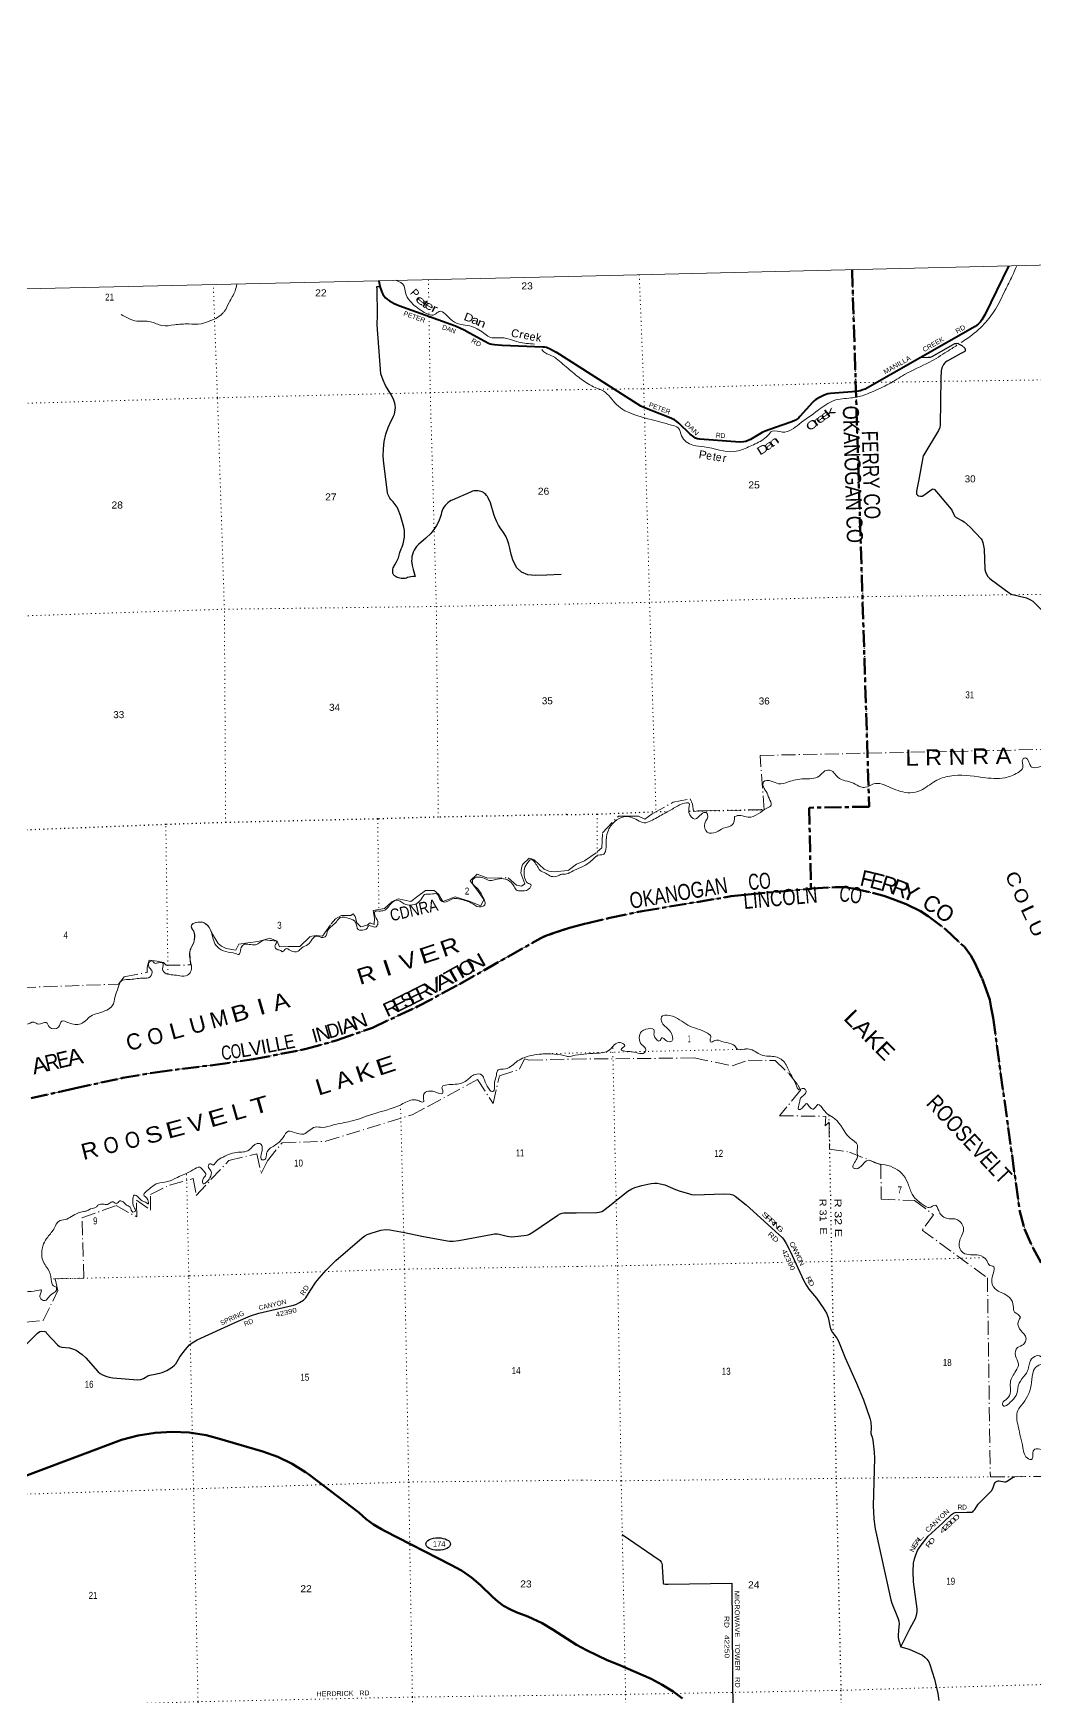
# Model space of a CAD drawing. Header units: feet. Extents: x 493183 to 745759, y 5472 to 195788.
# Drawn here: x 510980 to 536010, y 154224 to 195788 of the extents above; entities that cross this region are included whole.
import ezdxf
from ezdxf.enums import TextEntityAlignment as Align

# ---------------------------------------------------------------- set-up
doc = ezdxf.new("R2010")
doc.units = ezdxf.units.FT
doc.header["$LTSCALE"] = 70
for name, pattern in [('DOT_DASHED', [7.7, 5, -1.2, 0.3, -1.2]), ('DOTTED', [1.5, 0.3, -1.2]), ('LONG_DASH_SHORT_DASH', [9.9, 6, -1.2, 1.5, -1.2])]:
    doc.linetypes.add(name, pattern=pattern)
for name, color, linetype, lineweight in [('11', 7, 'LONG_DASH_SHORT_DASH', 60), ('17', 7, 'Continuous', 25), ('23', 7, 'Continuous', 70), ('26', 7, 'Continuous', 40), ('27', 7, 'Continuous', 13), ('29', 7, 'Continuous', 25), ('39', 7, 'Continuous', 13), ('4', 7, 'Continuous', 13), ('44', 7, 'DOT_DASHED', 13), ('6', 7, 'DOTTED', 25), ('7', 7, 'DOTTED', 13)]:
    doc.layers.add(name, color=color, linetype=linetype, lineweight=lineweight)
for name, color, linetype in [('12', 7, 'Continuous'), ('30', 7, 'Continuous'), ('41', 7, 'Continuous')]:
    doc.layers.add(name, color=color, linetype=linetype)

msp = doc.modelspace()

# ---------------------------------------------------------------- linework, layer by layer
at = {"layer": '11'}
for points in [[(531444.35, 189879.3), (531871.07, 176463.19), (530372.19, 176438.31), (530416.85, 174413.4)], [(524382.1, 173432.38), (524804.53, 173545.87), (525389.62, 173682.1), (526200.8, 173853.76), (528425.04, 174223.22), (528845.29, 174272.94), (530416.85, 174413.4)], [(530416.85, 174413.4), (530439.98, 174415.13), (531018.32, 174452.47), (531142.49, 174455.56), (531258.42, 174448.28), (531474.12, 174416.81), (531957.93, 174307.23), (532238.07, 174232.45), (532448.04, 174162.59), (532799.8, 174025.61), (533152.72, 173852.92), (533345.8, 173731.08), (533797.62, 173386.13), (533797.68, 173384.11), (534251.82, 172960), (534410.84, 172746.33), (534515.77, 172560.42), (534696.9, 172166.43), (534795.06, 171898.73), (534884.94, 171637.93), (534925.38, 171435.58), (534968.13, 171188.1), (535632.41, 166380.53), (535757.14, 165918.27), (535967.29, 165430.33), (536250.43, 164928.45)], [(510927.75, 169176.69), (511999.91, 169422.12), (513215.46, 169684.05), (514023.37, 169824.94), (515466.49, 170007.77), (516484.15, 170151.33), (517768.86, 170404), (518577.56, 170626.9), (519457.18, 170940.76), (520584.07, 171467.32), (521634.32, 172030.39), (523667.63, 173180.95), (523810.08, 173243.9), (524023.99, 173317.56), (524382.1, 173432.38)], [(523725.99, 173208.64), (523810.08, 173243.9), (523913.53, 173281.61), (524023.99, 173317.56), (524130.37, 173351.67), (524224.65, 173381.9), (524382.1, 173432.38)]]:
    msp.add_lwpolyline(points, dxfattribs=at)
at = {"layer": '17'}
msp.add_ellipse((521099.83, 158039.23), major_axis=(309.24, -1), ratio=0.500121, dxfattribs=at)
at = {"layer": '23'}
for points in [[(524804.11, 155388.73), (524559.62, 155521.76), (523976.36, 155897.09), (523696.09, 156064.2), (523344.34, 156230.39), (523046.32, 156340.75), (522890.37, 156410), (522735.61, 156498.68), (522590.98, 156603.05), (522458.04, 156721.96), (522158.11, 157010.14), (521933.28, 157202.69), (521685.16, 157374.06), (521420.5, 157518.56), (519756.34, 158371.53), (519685.37, 158407.17), (519486.32, 158525.33), (519300.72, 158663.64), (519119.97, 158830.3), (517859.31, 159780.9), (517787.09, 159832.64), (517449.44, 160043.22), (517091.63, 160217.36), (516717.58, 160353.14), (515579.29, 160688.11), (515299.85, 160756.96), (514877.27, 160822.55), (514450.16, 160843.6), (514023.18, 160819.9), (513601.03, 160751.69), (513188.31, 160639.73), (508741.52, 158977.45)], [(524804.11, 155388.73), (525079.84, 155254.32), (525327.14, 155140.71), (525600.5, 155031.92), (526421.6, 154671.29), (526696.29, 154518.16), (526975.43, 154351.04), (527206.42, 154176.42)]]:
    msp.add_lwpolyline(points, dxfattribs=at)
at = {"layer": '26'}
msp.add_line((519614.39, 189601.83), (519645.01, 189464.83), dxfattribs=at)
for points in [[(535354.35, 189972.4), (534761.47, 188752.34), (534689.98, 188625.81), (534656.79, 188579.82), (534592.96, 188515.95), (534518.53, 188462.64), (531768.04, 186896.48), (531716.77, 186875.72), (531645.28, 186852.72), (531558.75, 186833.97), (530904.85, 186788.85), (530843.18, 186778.16), (530749.1, 186747.97), (530646.73, 186695.97), (530542.29, 186635.56), (530501.44, 186607.45), (530452.29, 186561.42), (530142.71, 186208.89), (530106.26, 186172.96), (530081.43, 186150.13), (530032.92, 186119.47), (529936.45, 186079.69), (529671.79, 185988.82), (529272.06, 185843.54), (529200.78, 185811.35), (528908.92, 185640.77), (528788.23, 185588.05), (528732.06, 185577.83), (528641.41, 185571.98), (527641.84, 185649.37), (527579.7, 185658.14), (527532.1, 185672.37), (527488.64, 185700.47), (527400.1, 185768.19), (527117.25, 186047.72), (527062.3, 186088.82), (527003.53, 186129.69), (526871.85, 186191.55), (526252.89, 186426.06), (526163.63, 186470.82), (525886.88, 186643.69), (524045.57, 187820.65)], [(519645.01, 189464.83), (519645.83, 189461.07), (519671.41, 189368.55), (519693.05, 189315.39), (519718.62, 189268.15), (519754.04, 189216.96), (519785.52, 189179.56), (519832.74, 189136.25), (519885.86, 189098.56), (520001.93, 189031.91), (520114.11, 188982.78), (521531.61, 188474.78), (521661.19, 188420.59), (521748.03, 188378.31), (521885.47, 188302.62), (522262.36, 188094.03), (522354, 188045.61), (522401.22, 188029.86), (522442.7, 188020.69), (522509.43, 188008.21), (522700.39, 187992.94), (523720.77, 187952.19), (523757.76, 187949.15), (523804.98, 187941.28), (523844.33, 187927.49), (523879.79, 187912.3), (524045.57, 187820.65)]]:
    msp.add_lwpolyline(points, dxfattribs=at)
at = {"layer": '29'}
for points in [[(519971.01, 182288.16), (519966.45, 182316.19), (519964.84, 182344.55), (519966.21, 182372.91), (519970.53, 182400.98), (519977.77, 182428.45), (519987.84, 182455.01), (520000.62, 182480.37), (520015.99, 182504.25), (520017.16, 182505.86), (520061.7, 182581.76), (520098.07, 182661.9), (520104.95, 182680.06), (520138.73, 182816.16), (520174.45, 182907.97), (520196.35, 182953.29), (520225.03, 183031.57), (520245.37, 183112.43), (520257.15, 183194.96), (520260.23, 183278.28), (520254.59, 183361.46), (520240.29, 183443.59), (520239.93, 183445.15), (520161.7, 183740.67), (520103.23, 183886.56), (520071.72, 183946.82), (520026.52, 184016.23), (519974.31, 184080.53), (519915.67, 184139.03), (519892.58, 184168.92), (519872.74, 184201.06), (519856.36, 184235.1), (519843.64, 184270.67), (519834.7, 184307.37), (519833.26, 184315.48), (519744.57, 185041.37), (519727.76, 185223.8), (519730.11, 185406.99), (519751.59, 185588.93), (519791.98, 185767.62), (519850.82, 185941.12), (519927.48, 186107.51), (519969.52, 186182.9), (519986.15, 186217.61), (520005.63, 186269.6), (520019.56, 186323.36), (520027.79, 186378.27), (520030.24, 186433.74), (520026.88, 186489.16), (520017.75, 186543.93), (520002.93, 186597.45), (519982.61, 186649.12), (519913.25, 186773.75), (519782.16, 186987.18), (519721.58, 187119.35), (519667.51, 187276.4), (519573.82, 188501.44), (519582.2, 188753.75), (519576.94, 189384.72), (519571.07, 189459.1), (519645.83, 189461.07)], [(533156.14, 187686.88), (533350.68, 187693.87), (533400.92, 187694.94), (533443.69, 187707.78), (533956.27, 188004.8), (534014.65, 188033.04), (534064.91, 188040.53), (534085.22, 188041.6), (534107.68, 188031.97), (534190.32, 187982.78), (534261.65, 187920.69), (534273.41, 187893.95), (534273.25, 187868.57), (534273.41, 187853.29), (534261.65, 187839.38), (534164.48, 187782.83), (533817.85, 187594.01), (533782.64, 187569.76), (533766.6, 187555.85), (533728.1, 187508.78), (533711, 187474.54), (533691.08, 187425.4), (533675.72, 187351.5), (533663.35, 187158.86), (533647.39, 186004.86), (533638.29, 185940.27), (533601.27, 185859.18), (533238.41, 185255.53), (533223.44, 185225.57), (533211.19, 185183.8), (533117.42, 184636.26), (533057.44, 184349.25), (533055.57, 184285.12), (533064.13, 184265.86), (533081.84, 184248.62), (533109.03, 184231.62), (533153.94, 184223.06), (533194.57, 184225.2), (533241.22, 184244.05), (533384.24, 184358.35), (533442.63, 184396.39), (533474.71, 184402.81), (533489.68, 184398.53), (533506.78, 184389.97), (533606.31, 184273.69), (533782.04, 184059.56)], [(524175.49, 182266.33), (523816.05, 182246.03), (523527.09, 182240.91), (523337.86, 182256.26), (523185.71, 182318.94), (523066.8, 182432.76), (522977.29, 182606.71), (522926.15, 182767.86), (522888.75, 182923.09), (522866.11, 183025.43), (522832.91, 183124.83), (522789.49, 183220.23), (522736.34, 183310.56), (522674.03, 183394.84), (522663.45, 183407.48), (522604.06, 183497.75), (522554.42, 183593.74), (522515.09, 183694.38), (522501.89, 183737.31), (522406.74, 184051.72), (522352.2, 184182.62), (522333.59, 184212.77), (522311.94, 184240.81), (522287.47, 184266.43), (522260.46, 184289.35), (522231.2, 184309.32), (522200.01, 184326.13), (522167.23, 184339.58), (522133.23, 184349.54), (522098.38, 184355.88), (522063.05, 184358.55), (522027.64, 184357.51), (521992.53, 184352.77), (521958.11, 184344.4), (521924.75, 184332.46), (521907.19, 184324.53), (521447.08, 184120.09), (521425.87, 184110.07), (521383.1, 184085.67), (521343.12, 184056.93), (521306.36, 184024.17), (521273.22, 183987.74), (521244.07, 183948.05), (521219.24, 183905.53), (521198.98, 183860.65), (521183.52, 183813.89), (521173.04, 183765.78), (521158.19, 183715.13), (521114.96, 183600.28), (521059.95, 183490.58), (520993.79, 183387.23), (520917.18, 183291.37), (520792.12, 183175.31), (520611.62, 183018.26), (520596.11, 183003.67), (520558.55, 182962.83), (520525.46, 182918.29), (520497.22, 182870.53), (520474.12, 182820.08), (520456.42, 182767.5), (520444.31, 182713.35), (520437.93, 182658.23), (520437.35, 182602.75), (520442.57, 182547.51), (520453.53, 182493.12), (520475.06, 182387.98), (520521.09, 182216.59), (520464.83, 182214.03), (520416.25, 182206.36), (520372.77, 182196.13), (520334.97, 182186.56), (520306.07, 182176.24), (520273.43, 182168.16), (520240.12, 182163.53), (520206.51, 182162.4), (520172.96, 182164.8), (520139.85, 182170.69), (520107.54, 182180.01), (520076.38, 182192.66), (520046.71, 182208.49), (520039.39, 182211.97), (520026.46, 182219.47), (520014.38, 182228.28), (520003.28, 182238.3), (519993.29, 182249.42), (519984.53, 182261.53), (519977.07, 182274.49), (519971.01, 182288.16)], [(533782.04, 184059.56), (533922.71, 183901.03), (533948.04, 183857.29), (533988.56, 183766.89), (534016.8, 183717), (534029.63, 183702.02), (534047.21, 183686.75), (534206.74, 183605.53), (534247.75, 183577.91), (534394.65, 183447.92), (534671.59, 183153.98), (534696.82, 183111.43), (534711.79, 183062.21), (534742.69, 182894.42), (534762.04, 182393.51), (534778.06, 182329.92), (534794.12, 182286.52), (534841.17, 182213.77), (534877.52, 182173.11), (534929.75, 182129.61), (535368.29, 181804), (535424.68, 181775.16), (535800.25, 181682.02), (535836.42, 181668.06), (535902.9, 181634.95), (535961.64, 181594.59), (536316.68, 181250.85)], [(524548.53, 166316.35), (525066.34, 166320.64), (525126.41, 166327.44), (525155.6, 166335.79), (525188.96, 166350.39), (525228.58, 166375.43), (525352.79, 166466.6), (525840.01, 166854.24), (525937.59, 166912.74), (526016.83, 166948.21), (526187.17, 166996.42), (526337.96, 167029.59), (526425.54, 167044.2), (526504.78, 167054.63), (526571.51, 167054.63), (526650.33, 167042), (526763.35, 167014.99), (527030.36, 166896.74), (527147.04, 166856.4), (527355.57, 166793.8), (527430.64, 166775.02), (527514.05, 166764.59), (528241.4, 166788.6), (528398.2, 166779.2), (528464.93, 166762.5), (528525.91, 166730.61), (528798.88, 166518.76), (529704.49, 165686.61), (529749.46, 165631.55), (529799.51, 165548.08), (529896.06, 165360.69), (530241.64, 164614.59), (530304.14, 164500.59), (530360.86, 164411.12), (530553.5, 164184.16), (530725.36, 163941.37), (530804.6, 163807.83), (530850.73, 163702.71), (530887.3, 163494.13), (530908.86, 163419.71), (530952.97, 163325), (531060.17, 163185.68), (531104.88, 163106.72), (531268.93, 162690.84), (531554.57, 162057.56), (531730.53, 161646.27), (531889.73, 161187.93), (531913.97, 161080.61), (531921.03, 160952.91), (531913.59, 160797.19), (531947.33, 160713.36), (531966.92, 160635.67), (531997.38, 160337.77), (532002.75, 160182.81), (531975.79, 158996.83), (531989.04, 158680.99), (532001.55, 158534.92), (532019.41, 158419.1), (532414.43, 156644.44), (532440.88, 156559.5), (532597.93, 156168.68), (532614.61, 156110.26), (532622.95, 156043.49), (532603.32, 155887.79), (532593.76, 155757.63), (532594.98, 155710.42), (532603.38, 155655.15), (532663.49, 155469.66)], [(520689.81, 165731.25), (521284.07, 165619.55), (521385.85, 165610.29), (521478.39, 165610.29), (521617.18, 165626.95), (522424.06, 165775.1), (522511.04, 165791.77), (522586.91, 165789.92), (522627.63, 165782.52), (522823.79, 165730.66), (522932.98, 165714), (523097.68, 165730.66), (523304.95, 165752.88), (523353.07, 165764), (523382.68, 165778.81), (523467.81, 165834.36), (524089.62, 166256.58), (524152.55, 166293.63), (524200.66, 166308.44), (524237.67, 166315.84), (524548.53, 166316.35)], [(517452.07, 163998.76), (517542.11, 164023.25), (517638.35, 164071.4), (517734.58, 164130.66), (517793.8, 164193.62), (517904.84, 164363.99), (518045.48, 164578.8), (518123.21, 164678.8), (518297.17, 164886.21), (518545.15, 165126.95), (519203.98, 165689.91), (519268.75, 165736.21), (519326.12, 165771.39), (519422.35, 165808.43), (519670.33, 165882.5), (519792.48, 165901.02), (519892.41, 165893.61), (520258.83, 165819.54), (520689.81, 165731.25)], [(510091.49, 162326.97), (511083.43, 163312.15), (511144.49, 163351.04), (511187.06, 163356.59), (511270.33, 163351.04), (511290.69, 163338.08), (511312.91, 163312.15), (511586.8, 163015.85), (511638.61, 162978.82), (511697.84, 162956.59), (511882.9, 162941.78), (511964.32, 162919.56), (512053.16, 162882.52), (512201.2, 162775.12), (512297.44, 162689.93), (512593.54, 162349.19), (512649.05, 162301.04), (512711.98, 162267.71), (512819.31, 162223.27), (512874.83, 162204.75), (512965.51, 162188.08), (513585.48, 162141.78), (513666.89, 162149.19), (513733.53, 162171.41), (513844.56, 162245.48), (513894.52, 162258.45), (514029.63, 162282.52), (514199.88, 162326.97), (514316.47, 162376.96), (514449.71, 162458.45), (514510.79, 162512.15), (514542.24, 162543.63), (514644.03, 162719.56), (514780.97, 162901.04), (514886.46, 163017.7), (514953.08, 163065.85), (515080.78, 163141.78), (516043.11, 163586.22), (516407.68, 163739.92), (516618.65, 163806.58), (517452.07, 163998.76)], [(532663.49, 155469.66), (532892.25, 155922.33), (533035.56, 156194.15), (533057.92, 156269.65), (533064.18, 156298.86), (533070.43, 156351.03), (533070.44, 156381.3), (533071.08, 156423.59), (532984.32, 157092.57), (532970.34, 157353.69), (532982.42, 157558.82), (533007.88, 157666.69), (533037.07, 157766.85), (533082.95, 157879.53), (533143.43, 157980.69), (533349.95, 158232.67), (533709.32, 158573.14), (533933.76, 158780.98), (533981.72, 158813.33), (534018.73, 158828.97), (534315.37, 158832.11), (534388.35, 158835.23), (534423.8, 158836.28), (534446.74, 158839.41), (534459.26, 158847.76), (534482.19, 158871.75), (534513.47, 158906.18), (534600.35, 159032.4), (534929.52, 159369.72), (534961.82, 159423.68), (535002.87, 159550.1), (535022.29, 159578.1), (535038.97, 159592.7), (535074.42, 159613.57), (535097.77, 159618.25), (535124.47, 159615.66), (535256.1, 159591.87), (535285.04, 159596.88), (535305.89, 159605.22), (535474.81, 159707.04), (535515.04, 159719.27)], [(525699.87, 158279.68), (526626.83, 157641.61), (526644.55, 157623.87), (526671.66, 157584.75), (526686.26, 157551.36), (526694.6, 157517.97), (526701.53, 157477.36), (526721.78, 157072.36), (526734.22, 157045.35), (526771.76, 157032.83), (526846.12, 157034.62), (528436.9, 157059.79), (528461.96, 153739.99)], [(532663.49, 155469.66), (532873.35, 155408.87), (533208.94, 155263.97), (533265.22, 155213.02), (533311.09, 155162.94), (533361.14, 155091.99), (533391.67, 155030.57), (533507.79, 154661.46), (533590.52, 154303.24), (533614.76, 154126.47)]]:
    msp.add_lwpolyline(points, dxfattribs=at)
at = {"layer": '39'}
for points in [[(534170.72, 188061.52), (534337.76, 188173.6), (534747.97, 188526.67), (535028.83, 188895.31), (535273.28, 189370.1), (535449.63, 189722.53), (535559.84, 189976.78)], [(520040.2, 189617.66), (520249.89, 189469.95), (520280.91, 189313.63), (520396.51, 189095.38), (520715.01, 188837), (521009.81, 188759.37), (521124.43, 188835.48), (521454.21, 188603.66), (521887.68, 188475.85), (522240.09, 188295.14), (522378.11, 188200.58), (522691.32, 188179.98), (523114.1, 188072), (523511.56, 188021.69)], [(516068.38, 189519.83), (516022.79, 189348.06), (515875.34, 189061.74), (515753.92, 188836.16), (515705.59, 188779.14)], [(515705.59, 188779.14), (515545.76, 188662.64), (515289.89, 188562.87), (515177.14, 188528.17), (514869.24, 188523.83), (514509.3, 188502.14), (514197.06, 188484.79), (513910.84, 188580.22), (513572.58, 188597.58), (513173.61, 188762.42)], [(523688.59, 187884.4), (523765.46, 187809.75), (523972.04, 187715.29), (524048.93, 187665.38)], [(524048.93, 187665.38), (524381.94, 187381.66), (524691.38, 187133.73), (525026, 186936.73), (525239.56, 186844.19), (525558.78, 186511.75), (526011.59, 186252.57), (526664.43, 186072.01), (526934.1, 185996.73), (527098.81, 185927.42), (527183.53, 185725.42), (527468.34, 185499.18), (527747.43, 185456.36), (528505.91, 185336.39), (528858.45, 185450.33), (529185.78, 185614.18), (529336.59, 185734.17), (529447.25, 185845.29), (529707.79, 185822.26), (530121.14, 186020.1), (530595.96, 186368.41), (530990.24, 186612.26), (531416.39, 186675.23), (531737.62, 186742.15), (531929.58, 186820.61), (532370.94, 187029.09), (532753.4, 187258.58), (533378.18, 187569.56), (533820.37, 187836.54), (534066.89, 187993.37)], [(539915.58, 169541.15), (540055.72, 169590.34), (540049.93, 169676.94), (539950.37, 169715.29), (539833.03, 169735.13), (539630.59, 169876.29), (539412.44, 169896.13), (539385.78, 170018.62), (539479.11, 170288.72), (539533, 170515.68), (539659.56, 170538.37), (539797.72, 170585.5), (539751.75, 170665.26), (539566.49, 170754.32), (539551, 170822.59), (539718.06, 170836.01), (539940.36, 170810.2), (540110.81, 171055.62), (540261.53, 171379.3), (540389.76, 171519.01), (540476.6, 171611.5), (540539.69, 171582.51), (540552.76, 171534.37), (540624.7, 171566.06), (540620.71, 171763.62), (540391.21, 171946.59), (539983.58, 171964.66), (539572.4, 171859.64), (539265.19, 171797.03), (539142.18, 171998.26), (539166.81, 172375.89), (539244.88, 172802.99), (539208.65, 173199.58), (539030.57, 173831.3), (538919.28, 174250.58), (538593.41, 174812.8), (538096.53, 175557.14), (537894.59, 175772.94), (537650.19, 175895.11), (536839.5, 176304.44), (536531.5, 176580.64), (536493.15, 176882.39), (536579.06, 177021.25), (536781.81, 176964.79), (536966.08, 176825.29), (537185.71, 176831.69), (537404.92, 177158.76), (537540.07, 177554.73), (537563.25, 177704.44), (537510.33, 177729.6), (537400.89, 177558), (537166.7, 177373.83), (537061.62, 177385.84), (536822.61, 177540.39), (536539.08, 177603.3), (536244.74, 177502.62), (535914.76, 177469.81), (535866.29, 177573.71), (535767.36, 177680.64), (535721.45, 177657.54), (535709.68, 177441.51), (535589.31, 177312.05), (535263.22, 177186.54), (534706.58, 177195.58), (533885.33, 177229.58), (533523, 177101.33), (533154.68, 176870.11), (532895.8, 176810.48), (532417.42, 176938.06), (531978.02, 177032.13), (531776.1, 176947.42), (531665.05, 176955.29), (531479.66, 177050.4), (531091.6, 177197.94), (530916.76, 177369.9), (530767.87, 177354.83), (530621.3, 177224.84), (530235.54, 177158.64), (529849.98, 177082.36), (529608.95, 177037.21), (529426.15, 177104.14), (529233.09, 177080.12), (529217.9, 177000.26), (529300.4, 176841.46), (529370.33, 176673.45), (529420.18, 176501.01), (529316.89, 176424.32), (529099.91, 176286.88), (528845.67, 176197.09), (528663.27, 176243.86), (528506.53, 176218.54)], [(528506.53, 176218.54), (528456.22, 176013.84), (528232.26, 175922.65), (528048.68, 175828.22), (527824.98, 175823.75), (527768.02, 176048.49), (527834.2, 176265.61), (527796.91, 176315.28), (527678.74, 176276.62), (527515.88, 176154.37), (527367.36, 176320.81), (527372.49, 176466.12), (527374.98, 176542.81), (527199.76, 176533.26), (526984.27, 176422.06), (526719.08, 176275.59), (526415.96, 176110.2), (526251.64, 176060.53), (526080.93, 176127.71), (525744.56, 176211.74), (525513.14, 176090.14), (525338.78, 175838.59), (525296.07, 175557.4), (525278.14, 175347.3), (525221.32, 175265.49), (525148.77, 175264.04), (524953.83, 175133.09), (524717.18, 174971.05), (524511.4, 174878.2), (524350.2, 174792.28)], [(513961.56, 172612.94), (514015.87, 172552.1), (514110.25, 172565.09), (514217.46, 172554.27), (514213.86, 172408.98), (514298.16, 172290.59), (514468.45, 172261.55), (514644.66, 172236.73), (514837.64, 172256.78), (514913.74, 172339.78), (514902.69, 172633.83), (514896.13, 172847.37), (514999.27, 173100.58), (515000.7, 173316.38), (514932.49, 173501.8), (515037.35, 173567.54), (515294.4, 173537.14), (515433.99, 173325.68), (515482.24, 173133.59), (515582.44, 172957.21), (515789.7, 172840.59), (516037.17, 172793.76), (516114.54, 172769.93), (516168.63, 172912.74), (516232.08, 173013.5), (516536.56, 173014.8), (516744.88, 173126.06), (516952.9, 173116.33), (517064.51, 173093.55), (517021.51, 172983.35), (517072.65, 172894.18), (517168.27, 172866.88), (517199.36, 172839.61), (517289.87, 172912.96), (517406.13, 172870.17), (517600.23, 172853.96), (517690.49, 172935.37), (517843.21, 173018.71), (518054.49, 173230.89), (518172.46, 173198.22), (518272.95, 173209.38), (518344.31, 173380.95), (518487.36, 173516.42), (518579.08, 173616.03), (518653.42, 173690.91), (518878.04, 173665.56), (519035.96, 173579.68), (519104.29, 173390.23), (519251.55, 173388.71), (519332.8, 173435.57), (519359.52, 173484.78), (519460.93, 173465.72), (519549.71, 173464.42), (519593.63, 173544.41), (519525.54, 173725.81), (519520.06, 173838.56), (519662.74, 173855.05), (519766.89, 173878.42), (519962.36, 174080.02), (520049.7, 174125.06), (520254.02, 174038.59), (520572.35, 174048.38), (520689.4, 174177), (520759.27, 174265.86), (520910.12, 174278.57), (521073.44, 174279.56), (521156.84, 174124.85), (521246.91, 174081.24), (521462.27, 174160.46), (521757.91, 174121.16), (521916.98, 174063.55), (522123.87, 173959.01), (522263.35, 174013.72), (522227.75, 174188.05), (522062.92, 174433.01), (521958.23, 174558.84), (521983.22, 174664.46), (522129.18, 174705.24), (522249.1, 174674.65), (522379.77, 174622.22), (522636.61, 174664.4), (522831.2, 174632.08), (522999.59, 174467.88), (523071.12, 174371.28), (523148.05, 174361.55), (523358.61, 174400.29), (523417.54, 174517.04), (523358.24, 174543.44), (523252.78, 174759.98), (523254.3, 174907.23), (523347.83, 175079.48)], [(523347.83, 175079.48), (523420.45, 175144.23), (523523.91, 175058.69), (523596.06, 174941.94), (523640.48, 174874.75), (523783.98, 174798.51), (523927.49, 174722.27), (524068.52, 174726.61), (524192.07, 174774.77), (524274.67, 174777.31), (524350.2, 174792.28)], [(500584.32, 174612.91), (500637.88, 174576.24), (500653.87, 174449.7), (500662.67, 173834.97), (500714.93, 173249.81), (500698.85, 172854.1), (500783.3, 172665.14), (500934.23, 172347.16), (500986.76, 172147.14), (500955.85, 172037.3), (501066.65, 171909.65), (501195.28, 171792.62), (501442.14, 171437.26), (501548.85, 171311.5), (501741.92, 171263), (501901.76, 171114.67), (502039.52, 170897.11), (502090.4, 170684.93), (502228.91, 170443.19), (502445.22, 170294.59), (502686.18, 170197.15), (503229.43, 170040.46), (503567.9, 169919.81), (503887.28, 169895.36), (504372.38, 169793.33), (504687.29, 169651.79), (504837.05, 169372.09), (504999.27, 169211.74), (505287.71, 169143.99), (505418.3, 169160.11), (505526.33, 169385.23), (505710.24, 169503.81), (505987.15, 169548.63), (506263.01, 169496.62), (506429.58, 169457.39), (506792.29, 169335.47), (506967.91, 169395.32), (507115.64, 169444.22), (507248.19, 169724.55), (507413.66, 169852.64), (507734.49, 169846.38), (508055.67, 169894.58), (508255.76, 170142.7), (508385.53, 170382.61), (508442.07, 170511.39), (508524.39, 170457.46), (508741.76, 170405.67), (509008.47, 170323.14), (509115.71, 170114.72), (509307.04, 169991.56), (509490.5, 169993.17), (509593.84, 169911.66), (509801.17, 169924.09), (509975.93, 170012.14), (509991.99, 170145.72), (509925.2, 170284.81), (509943.01, 170493.05), (509916.82, 170623.31), (509924.3, 170708.23), (509915.03, 170812.79), (509915.79, 171050.75), (509962.64, 171298.19), (510146.45, 171354.26), (510298.57, 171260.14), (510424.57, 171294.26), (510545.94, 171150.8), (510675.22, 171078.15), (510799.85, 171025.53), (510995.81, 171079.95), (511106.21, 171030.92), (511302.54, 171073.26), (511388.92, 170952.92), (511608.65, 170955.65), (511694.79, 171105.5), (511867.59, 171060.4), (512166.64, 171041.38), (512305.07, 171130.32), (512381.48, 171203.25), (512546.35, 171284.95), (512819.64, 171382.08), (512953.55, 171487.02), (513027.09, 171719.15), (513100.87, 171943.22), (513184.38, 172113.15), (513358.86, 172144.74), (513708.8, 172175.67), (513905.32, 172211.96), (513940.91, 172366.3), (513871.51, 172458.94), (513885.75, 172586.41), (513961.56, 172612.94)], [(524456.66, 170241.16), (525037.25, 170302.55), (525382.38, 170384.07), (525652.88, 170566.96), (525763.37, 170486.48), (525674.6, 170389.91), (525703.18, 170372.33), (525951.8, 170341), (526274.45, 170337.37), (526284.92, 170418.25), (526181.99, 170523.08), (526181.61, 170841.72), (526291.31, 170900.39), (526491.07, 170892.28), (526493.31, 170781.4), (526556.54, 170645.52), (526631.88, 170608.71), (526686.72, 170688.46), (526807.25, 170610.2), (526938.37, 170606.77), (526905.43, 170840.06), (526697.25, 171065.81), (526678.23, 171208.62), (526885.16, 171245.02), (527337.57, 171006), (527829.55, 170804.08), (527913.97, 170717.03), (527897.46, 170636.02), (527908.55, 170585.83), (528012.66, 170622.19), (528190.54, 170599.53), (528421.67, 170535.58), (528533.98, 170465.22), (528569.29, 170413.49), (528748.9, 170404.98), (528912.35, 170398.16), (529215.8, 170246.92), (529417.83, 170226.76), (529699.95, 170133.57), (529866.59, 169868.67), (530064.21, 169467.25), (530114.13, 169391.61), (530228.39, 169424.15), (530289.82, 169376.97), (530247.85, 169259.16), (530156.73, 169178.69), (530132.69, 169071.32), (530108.02, 168895.36), (530198.01, 168931.45), (530312.66, 169044.66), (530372.53, 168975.27), (530478.71, 168908.82), (530591.43, 169017.96), (530733.13, 168889.71), (530848.47, 168768.99), (531011.86, 168665.37), (531400.71, 168179.03), (531577.53, 168009.12), (531570.63, 167851.67), (531566.27, 167668.06), (531472.08, 167440.3), (531543.1, 167417.51), (531845.32, 167627.25), (532023.97, 167566.28), (532273.03, 167512.78), (532729.92, 167251.66), (532853.59, 167018.17), (532963.8, 166752.14), (533079.26, 166625.37), (533269.62, 166483.97), (533375.23, 166445.75), (533519.11, 166509.13), (533610.55, 166373.81), (533679.46, 166256.2), (533806, 166180.08), (534076.9, 166143.14), (534231, 165900.17), (534179.89, 165735.79), (534129.24, 165448.4), (534224.67, 165315.18), (534615.01, 165254.41), (534811.25, 165121.19), (534890.31, 164999.75), (534963.19, 164985.07), (534937.5, 164659.86), (535016.91, 164421.45), (535376.17, 164202.75), (535475.24, 163988.94), (535506.59, 163834.27), (535598.5, 163775.6), (535654.26, 163710.16)], [(520672.25, 169089.11), (520728.85, 169084.8), (520731.8, 169185.71), (520760.32, 169307.57), (520891.93, 169355.98), (521037.86, 169332.24), (521139.83, 169295.05), (521206.26, 169299.11), (521214.04, 169373.96), (521195.82, 169441.96), (521469.61, 169522.97), (521809.51, 169618.12), (522026.55, 169774.01), (522190.43, 169756.87), (522256.66, 169635.91), (522357.79, 169429.32), (522438.96, 169347.13), (522479.13, 169352.4), (522504.28, 169518.51), (522555.53, 169753.99), (522597.84, 169886.36), (522728.37, 169904.49), (522911.93, 169968.62), (523047.6, 170081.68), (523210.09, 170175.4), (523690.25, 170282.36), (523835.83, 170287.41), (524169.44, 170259.36), (524311.52, 170229.46), (524400.6, 170218.08), (524456.66, 170241.16)], [(510337.69, 164734.26), (510343.92, 164597.34), (510463.18, 164522.37), (510749.89, 164379.96), (511000.64, 164357.43), (511185.87, 164367.17), (511171.24, 164318.32), (511148.08, 164218.81), (511180.28, 164155.27), (511276.09, 164121.93), (511358.35, 164201.08), (511478.1, 164307.6), (511560.49, 164382.73), (511550.2, 164455), (511482.54, 164491.23), (511431.44, 164644.92), (511344.51, 164914.46), (511251.59, 165050.73), (511238.57, 165540.31), (511340.21, 165710.8), (511510.64, 165939.87), (511614.55, 166102.36), (511778.58, 166145.72), (511935.58, 166221.12), (512108.26, 166311.13), (512234.2, 166347.27), (512320.4, 166364.03), (512413.66, 166413.28), (512549.49, 166455.77), (512606.18, 166513.97), (512720.59, 166531.61), (512831.65, 166526.96), (512930.71, 166584.45), (512950.61, 166593.13), (513054.85, 166547.94), (513147.68, 166611.29), (513229.08, 166587.58), (513301.95, 166513.2), (513400.57, 166453.73), (513468.75, 166334.84), (513526.75, 166350.74), (513494.95, 166466.72), (513469.86, 166627.26), (513502.1, 166759.31), (513604.51, 166708.02), (513700.15, 166614.18), (513787.96, 166578.57), (513851.66, 166540.2), (513844.66, 166636.77), (513739.84, 166766.63), (513851.09, 166887), (514086.07, 167049.5), (514334.72, 167095.46), (514581.52, 167201.86), (514971.14, 167385.24), (515140.48, 167452.96), (515235.94, 167365.16), (515295.32, 167270.2), (515214.54, 167142.7), (515229.85, 167038.32), (515307.31, 167077), (515396.7, 167186.62), (515419.47, 167364.76), (515355.43, 167479.74), (515395.89, 167541.48), (515477.47, 167511.72), (515532.27, 167565.84), (515679.85, 167685.31), (516062.78, 167824.13), (516379.49, 167886.3), (516578.22, 168047.68), (516675.73, 168024.47), (516703.74, 167900.31), (516677.6, 167766.43), (516695.61, 167639.95), (516767.95, 167648.22), (516811.54, 167804.83), (517003.41, 167992.21), (517224.95, 168198.65), (517361.34, 168354.07), (517499.33, 168326.06), (517738.62, 168283.01), (518023.66, 168457.13), (518207.37, 168450.68), (518481.78, 168511.55), (518914.61, 168601.49), (519431.72, 168770.65), (520182.21, 169023.62), (520491.21, 169139.99), (520580.29, 169128.62), (520672.25, 169089.11)], [(535654.26, 163710.16), (535591.17, 163539.49), (535660.97, 163377.53), (535792.05, 163176.46), (535730.53, 163028), (535576.94, 162946.28), (535526.68, 162739.56), (535603.18, 162545.46), (535538.28, 162364.67), (535400.81, 162083.61), (535396.63, 161791.09), (535276.75, 161637.44), (535211.59, 161569.58), (535219.1, 161497.13), (535426.53, 161608.16), (535563.78, 161800.48), (535619.11, 162055.7), (535774.13, 162266.53), (535857.17, 162447.68), (535886.68, 162583.4), (536008.74, 162729.03), (536168.2, 162720.12), (536215.87, 162555.69), (536111.97, 162509.25), (535981.69, 162371.52), (535931.16, 162078.07), (535717.92, 161555.5), (535588.49, 161375.44), (535594.41, 160982.28), (535714.15, 160444.18), (535850.72, 160170.61), (535927.71, 160151.98), (535985.5, 160385.07), (536136.25, 160408.25), (536391.81, 160332.68), (536734.57, 160331.47), (537133.06, 160266.83), (537201.94, 159850.73), (537243.04, 159712.4), (537350.18, 159498.74), (537363.88, 159319.52), (537370.78, 159077.65), (537410.21, 159021.97), (537497.15, 159209.25), (537642.26, 159411.81), (537867.51, 159539.34), (537966.28, 159640.13), (538017.27, 159810.56), (538179.07, 159985.22), (538549.22, 160325.39), (538661.08, 160476.87), (538902.33, 160610.76), (539176.03, 160735.23), (539274.23, 160664.58), (539313.7, 160606.89), (539310.32, 160374.89), (539333.34, 160333), (539486.73, 160225.14), (539694.71, 160009.47), (539806.8, 160050.03), (539878.97, 160170.46), (540039.01, 160032.49), (540167.26, 159672.03), (540324.45, 159475.51), (540600.96, 159460.87), (541001.68, 159485.01), (541315.21, 159333.97), (541437.01, 159193.22), (541693.89, 159151.96), (541834.27, 158989.39), (541910.97, 158785.22), (541888.62, 158694.01), (541901.77, 158641.84), (541803.2, 158530.96), (541803.45, 158319.21), (541895.95, 158131.48), (542021.42, 157708.45), (542119.44, 157547.05), (542421.72, 157454.27), (542812.77, 157458.05), (542872.54, 157493.53), (542899.33, 157564.65), (542980.55, 157536.03), (543019.51, 157403.7), (543190.72, 157312.33), (543391.25, 157265.92), (543444.81, 157109.68), (543552.49, 156968.64), (543889.16, 157070.16), (544122.38, 157002.22), (544333.83, 157014.51)]]:
    msp.add_spline(points, degree=3, dxfattribs=at)
at = {"layer": '4'}
msp.add_lwpolyline([(493183.04, 189004.41), (524001.53, 189703.99), (554819.03, 190445.97), (585635.48, 191230.33), (616450.81, 192057.09), (647264.99, 192926.23), (678077.93, 193837.75), (708889.59, 194791.66), (739699.91, 195787.95), (745759.19, 12310.89), (714696.49, 11306.43), (683632.43, 10344.71), (652567.07, 9425.72), (621500.49, 8549.46), (590432.73, 7715.93), (559363.85, 6925.15), (528293.91, 6177.1), (497222.97, 5471.78)], close=True, dxfattribs=at)
at = {"layer": '44'}
for points in [[(524348.53, 174867.46), (524558.12, 175030.78), (524760.27, 175110.37), (525084.77, 175340.18), (525191.98, 175433.57), (525205.81, 175813.24), (525609.73, 176228.54), (525891.73, 176223.2), (526107.25, 176228.49), (526267.73, 176153.77), (526448.84, 176285.27), (526975.8, 176576.53), (527395.6, 176655.41), (527456.2, 176529.83), (527485.68, 176338.95), (527614, 176359.83), (527781.86, 176359.83), (529246.03, 176387.82), (529144.1, 177743.04), (537711.07, 177925.01)], [(513111.72, 172032.25), (513248.56, 172214.8), (513826.98, 172318.85), (513830.17, 172456.17), (513878.5, 172630.38), (514077.05, 172604.81), (514233.03, 172568.51), (514300.93, 172502.52), (514907.06, 172508.71), (514897.17, 172806.68), (514902.55, 172893.92), (514981.83, 173048.58), (515000.01, 173104.74), (515006.32, 173228.57), (514998.2, 173330.67), (514937.37, 173435.99), (514926.52, 173465.88), (514933.74, 173504), (514963.7, 173535.32), (515019.07, 173561.61), (515093.98, 173580.99), (515185.46, 173583.29), (515253.26, 173563.6), (515328.21, 173505.6), (515367.55, 173457.7), (515401.08, 173401.72), (515437.24, 173316.53), (515601.99, 173045.88), (515682.61, 172980), (515804.13, 172922.77), (516040.93, 172877.37), (516120.51, 173025.04), (516345.57, 173060.02), (516600.84, 173095.89), (516893.52, 173175.27), (517079.11, 173103.75), (517131.87, 172958.38), (517347.36, 172968.85), (517641.62, 172971.59), (517896.57, 173217.33), (518048.93, 173248.13), (518212.91, 173224.76), (518424.12, 173537.81), (518532.41, 173662.12), (518683.85, 173747.37), (518919.86, 173740.29), (518975.43, 173782.31), (519029.11, 173721.35), (519068.22, 173563.69), (519167.57, 173461.12), (519325.93, 173504.2), (519399.3, 173562.89), (519497.01, 173517.38), (519505.79, 173677.07), (519471.62, 173865.74), (519762.83, 173918.83), (519941.17, 174085.51), (520096.55, 174156.84), (520418.44, 174091.78), (520594.97, 174230.25), (520785.7, 174365.1), (521001.39, 174365.48), (521109.91, 174273.2), (521214.6, 174097.4), (521522.64, 174213.55), (521851.96, 174110.26), (522166.4, 173986.58), (522241.53, 174143.26), (522054.89, 174405.02), (521903.49, 174611.45), (522075.3, 174780.98), (522343.62, 174673.97), (522847.37, 174684.97), (523060.84, 174501.65), (523184.32, 174477.09), (523269.82, 174534.13), (523167.5, 174801.49), (523179.41, 174929.08), (523205.4, 175014.52), (523375.43, 175174.98), (523441.18, 175162.15), (523503.02, 175131.21), (523750.03, 174901.63), (523869.92, 174850.71), (523995.4, 174832.27), (524348.53, 174867.46)], [(524382.09, 173432.61), (524804.53, 173545.87), (525389.62, 173682.1), (526200.8, 173853.76), (528425.04, 174223.22), (528845.29, 174272.94), (530416.85, 174413.4)], [(530416.85, 174413.4), (530439.98, 174415.13), (531018.32, 174452.47), (531142.49, 174455.56), (531258.42, 174448.28), (531474.12, 174416.81), (531957.93, 174307.23), (532238.07, 174232.45), (532448.04, 174162.59), (532799.8, 174025.61), (533152.72, 173852.92), (533345.8, 173731.08), (533797.62, 173386.13), (533797.68, 173384.11), (534251.82, 172960), (534410.84, 172746.33), (534515.77, 172560.42), (534696.9, 172166.43), (534795.06, 171898.73), (534884.94, 171637.93), (534925.38, 171435.58), (534968.13, 171188.1), (535632.41, 166380.53), (535757.14, 165918.27), (535967.29, 165430.33), (536250.43, 164928.45)], [(510927.75, 169176.69), (511999.91, 169422.12), (513215.46, 169684.05), (514023.37, 169824.94), (515466.49, 170007.77), (516484.15, 170151.33), (517768.86, 170404), (518577.56, 170626.9), (519457.18, 170940.76), (520584.07, 171467.32), (521634.32, 172030.39), (523667.63, 173180.95), (523810.08, 173243.9), (524023.99, 173317.56), (524382.1, 173432.38)], [(523719.24, 173205.58), (523926.61, 173286.03), (524105.97, 173343.84), (524213.84, 173378.43), (524382.1, 173432.38)], [(506387.37, 171779.84), (513111.72, 172032.25)], [(513055.03, 166493.94), (513565.78, 166216.97), (513557.53, 166633.6), (513908.11, 166380.17), (513912.06, 166771.79), (514384.97, 167005.88), (514974.26, 167168.78), (515053.49, 166751.39), (515867.98, 167621.27), (516566.06, 167787.42), (516679.08, 167296.37), (516834.91, 167611.25), (517197.29, 168066.6), (518295.24, 168101.4), (520450.52, 168767.14), (520859.29, 168983.17), (522085.22, 169649.41), (522470.77, 169043.4), (522629.64, 169740.34), (523130.25, 169902.6), (523255.79, 170166.68), (523363.37, 170131.55), (524458.72, 170156.18)], [(524458.72, 170156.18), (527496.88, 170183.75), (528451.3, 169991.37), (528843.87, 170130.08), (529525.13, 170120.57), (529861.22, 169794.02), (530093.96, 169501.24), (530152.51, 169377.63), (529633.49, 168741.68), (530788.4, 168725.65), (530768.32, 168487.16), (530869.42, 168584.44), (530880.4, 167906.82), (531384.11, 167832.67), (532163.36, 167514.98), (532174.14, 166654.04), (533006.74, 166624.77), (533477.73, 166265.55), (533192.91, 165884.39), (534827.46, 164694.21), (534901.1, 159714.75), (536266.89, 159729.19)], [(510785.16, 163582.74), (511229.81, 163624.27), (511593.67, 164372.04), (511526.68, 164666.97), (512246.06, 164681.41), (512196.44, 166193.85), (513055.03, 166493.94)]]:
    msp.add_lwpolyline(points, dxfattribs=at)
at = {"layer": '6'}
msp.add_line((527380.64, 176354.74), (529255.07, 176390.82), dxfattribs=at)
for points in [[(531444.35, 189879.3), (531529.65, 187056.65), (531708.46, 181695.59), (531853.81, 177002.46)], [(524315.87, 176264.24), (521103.12, 176202.1), (519587.98, 176157.49), (515799.49, 176067.13), (514292.6, 176016.72), (510469.64, 175866.82), (508987.95, 175849.46), (505081.37, 175795.78), (503667.41, 175740.17), (500930.04, 175631.86)], [(524315.87, 176264.24), (525077.87, 176279.08), (526544.42, 176338.65), (526834.99, 176344.24)], [(530865, 168755.13), (530932.63, 165100.13), (531046.11, 159679.28), (531165.12, 154383.58), (531221.22, 149108.8), (531306.45, 143942.79)]]:
    msp.add_lwpolyline(points, dxfattribs=at)
at = {"layer": '7'}
for p, q in [((520856.43, 189630.67), (520864.21, 189151.99)), ((525077.87, 176279.08), (525077.47, 175216.45)), ((514347.73, 172279.75), (514292.6, 176016.72)), ((519587.98, 176157.49), (519620.08, 173853.74)), ((523737.02, 170285.89), (524455.19, 170307.26)), ((524455.19, 170307.26), (528817.58, 170402.19)), ((529989.08, 165080.91), (530067.86, 165082.51))]:
    msp.add_line(p, q, dxfattribs=at)
for points in [[(526125.95, 189753.79), (526238.31, 186906.51), (526384.67, 181554.88), (526544.42, 176338.65)], [(515789.42, 176066.82), (515756.77, 181397.16), (515584.38, 186680.87), (515478.55, 189506.29)], [(520869.84, 188806.04), (520902.36, 186808.22), (521054.37, 181465.41), (521103.12, 176202.1)], [(524067.67, 186875.94), (526238.31, 186906.51), (531545.74, 187058.98), (536842.57, 187136.63), (542167.02, 187245.08), (547450.02, 187409.17), (552769.82, 187547.78), (554889.94, 187582.34)], [(524067.67, 186875.94), (520902.36, 186808.22), (515584.38, 186680.87), (510218.86, 186525.84), (504899.31, 186384.33), (503359.91, 186280.48)], [(555020.47, 182311.63), (552937.41, 182242.96), (547607.77, 182092.06), (542320.38, 181946.03), (536997.11, 181779.12), (531700.11, 181709.54), (526382.37, 181568.95), (524192.89, 181522.34)], [(504923.16, 181007.6), (504947.48, 181008.08), (510323.49, 181215.86), (515756.77, 181397.16), (521054.37, 181465.41), (524192.89, 181522.34)], [(525463.32, 170437.58), (525584, 164991.2), (525674.29, 159620.3), (525784.09, 154282.07), (525871.42, 148975.49), (525952.8, 143816.74)], [(520158.69, 169015.67), (520262.22, 164908.6), (520363.13, 159588.41), (520455.57, 154215.54), (520531.64, 148850.23), (520621.88, 143692.48)], [(515288.85, 143569.45), (515179.67, 148713.77), (515098.94, 154099.1), (514985.95, 159418.91), (514866.98, 164736.52), (514810.69, 167309.54)], [(524579.9, 164975.34), (525584, 164991.2), (529781.71, 165076.69)], [(530285.37, 165086.95), (530932.63, 165100.13), (534721.34, 165191.81)], [(524579.9, 164975.34), (520262.22, 164908.6), (514866.98, 164736.52), (511425.12, 164664.54)], [(493845.83, 158894.27), (495132.73, 158943.09), (500526.73, 159024.38), (504327.74, 159101.02), (509651.08, 159250.72), (514985.95, 159418.91), (520363.13, 159588.41), (524704.8, 159634.75)], [(524704.8, 159634.75), (525674.29, 159620.3), (531046.11, 159679.28), (536266.89, 159729.19), (537234.42, 159738.53)], [(553824.96, 154915.11), (552223.79, 154877.13), (546937.15, 154793.64), (541633.79, 154639.23), (536375.81, 154534.12), (531165.12, 154383.58), (525784.09, 154282.07), (524830.25, 154271.04)], [(524830.25, 154271.04), (520455.57, 154215.54), (515098.94, 154099.1), (509743.8, 153934.31), (504422.17, 153794.75), (500619.46, 153707.98), (495324.39, 153557.14), (493963.82, 153533.89)]]:
    msp.add_lwpolyline(points, dxfattribs=at)

# ---------------------------------------------------------------- texts
at = {"layer": '12'}
for s, rotation, width, p in [('OKANOGAN CO', 271.822, 0.85, (531211.33, 186478.15)), ('FERRY CO', 271.822, 0.8, (531686.83, 185852.16)), ('OKANOGAN', 9.431, 0.8, (525919.05, 173909.63)), ('CO', 5.107, 0.7, (528869.48, 174375.43)), ('LINCOLN', 5.107, 0.8, (528747.66, 173905.04)), ('CO', 353.054, 0.7, (531108.91, 174104.19))]:
    msp.add_text(s, height=400, rotation=rotation, dxfattribs=dict(at, width=width)).set_placement(p)
for s, rotation, width, p in [('F', 346.698, 0.95, (531771.06, 174464.93)), ('E', 345.738, 0.95, (532027.92, 174403.03)), ('R', 339.723, 1.05, (532585.23, 174228.41)), ('Y', 337.927, 1.2, (532824.57, 174133.03))]:
    msp.add_text(s, height=400, rotation=rotation, dxfattribs=dict(at, width=width)).set_placement(p, align=Align.CENTER)
msp.add_text('R', height=400, rotation=343.095, dxfattribs=at).set_placement((532318.54, 174320.57), align=Align.CENTER)
msp.add_text('CO', height=400, rotation=325.747, dxfattribs=at).set_placement((533162.4, 173980.52))
at = {"layer": '17', "width": 0.8}
msp.add_text('174', height=140, dxfattribs=at).set_placement((521125.88, 157970.92), align=Align.CENTER)
at = {"layer": '27'}
for s, rotation, width, p in [('PETER', 340.283, 1.05, (520222.09, 188741.08)), ('RD', 29.658, 1.1, (534070.56, 188281)), ('RD', 331.038, 1.1, (521912.43, 188070.54)), ('CREEK', 29.658, 1.05, (533248.94, 187819.61)), ('MANILLA', 29.658, 1.1, (532270.2, 187262.97)), ('PETER', 339.249, 1.05, (526353.03, 186461.29)), ('DAN', 315.338, 1.25, (527244.98, 186023.12)), ('RD', 355.573, 0.85, (528037.67, 185688.93))]:
    msp.add_text(s, height=120, rotation=rotation, dxfattribs=dict(at, width=width)).set_placement(p)
msp.add_text('DAN', height=120, rotation=340.283, dxfattribs=at).set_placement((521185.83, 188396.87))
at = {"layer": '30'}
for s, rotation, width, p in [('S', 317.421, 1.75, (529241.43, 166207.18)), ('P', 317.421, 1.75, (529325.27, 166130.13)), ('RD', 317.421, 1.3, (529437.2, 165664.03)), ('R', 317.421, 1.6, (529408.75, 166053.42)), ('I', 317.421, 1.35, (529464.77, 166001.95)), ('N', 317.421, 1.6, (529521.47, 165949.85)), ('G', 317.421, 1.5, (529604.96, 165873.13)), ('C', 297.259, 1.15, (529903.97, 165499.35)), ('A', 297.259, 1.3, (529950.72, 165408.96)), ('42390', 294.853, 1.25, (529800.7, 165114)), ('N', 294.853, 1.1, (529992.37, 165319.3)), ('Y', 294.853, 1.25, (530038.21, 165228.08)), ('O', 294.853, 1.1, (530081.21, 165136.3)), ('N', 294.853, 1.1, (530127.65, 165035.74)), ('R', 298.734, 1.2, (530315.88, 164625.63)), ('D', 302.373, 1.3, (530377.3, 164523.07)), ('0', 42.801, 2.1, (534087.64, 158655.82)), ('4', 43.453, 2, (533759.42, 158349.4)), ('2', 43.453, 2, (533838.34, 158424.18)), ('9', 42.801, 2, (533917.7, 158498.46)), ('0', 42.801, 2.1, (534000.95, 158575.53)), ('N', 63.845, 1.15, (533011.05, 157883.21)), ('E', 57.126, 1.4, (533069.19, 157989.15)), ('A', 53.662, 1.55, (533127.58, 158071.39)), ('L', 50.662, 1.85, (533194.53, 158156.57)), ('R', 50.662, 1.5, (533413.59, 157998.62)), ('D', 50.662, 1.5, (533482.07, 158079.03)), ('RD   42250', 270.432, 1.3, (528257.04, 155715.22))]:
    msp.add_text(s, height=120, rotation=rotation, dxfattribs=dict(at, width=width)).set_placement(p, align=Align.CENTER)
for s, rotation, width, p in [('RD', 56.905, 1.15, (517738.1, 164236.36)), ('42390', 12.985, 1.2, (517054.18, 163710)), ('CANYON', 43.453, 1.1, (533340.91, 158320.53)), ('RD', 0.606, 0.8, (534082.75, 158900.25)), ('MICROWAVE   TOWER   RD', 270.432, 1.15, (528509.1, 156868.94)), ('HERDRICK   RD', 1.245, 1.1, (518061.34, 154232.08))]:
    msp.add_text(s, height=120, rotation=rotation, dxfattribs=dict(at, width=width)).set_placement(p)
for s, rotation, p in [('SPRING', 24.789, (515688.61, 163499.6)), ('CANYON', 12.985, (516626, 163880.11)), ('RD', 22.86, (516274.89, 163475.02))]:
    msp.add_text(s, height=120, rotation=rotation, dxfattribs=at).set_placement(p)
at = {"layer": '41'}
for s, height, rotation, p in [('P', 200, 313.811, (520447.53, 189224.83)), ('C', 200, 345.756, (522999.41, 188194.59)), ('e', 200, 346.969, (523292.33, 188142.71)), ('k', 200, 352.762, (523599.69, 188086.01)), ('e', 200, 349.008, (523443.44, 188109.61)), ('t', 200, 350.838, (527990.86, 185111.56)), ('r', 200, 351.186, (528244.02, 185073.82)), ('M', 400, 15.261, (515672.42, 170970.52)), ('C', 400, 14.245, (513544.98, 170402.61))]:
    msp.add_text(s, height=height, rotation=rotation, dxfattribs=at).set_placement(p, align=Align.CENTER)
for s, height, rotation, width, p in [('e', 200, 319.832, 1.85, (520610.68, 189036.14)), ('t', 200, 324.74, 1.6, (520725.88, 188951.04)), ('e', 200, 329.057, 1.5, (520830.53, 188894.42)), ('r', 200, 333.761, 1.55, (520971.86, 188819.49)), ('D', 200, 339.142, 1.2, (521831.31, 188590.35)), ('a', 200, 341.9, 1.25, (522001.39, 188524.72)), ('n', 200, 338.073, 1.35, (522151.94, 188455.72)), ('r', 200, 346.589, 1.15, (523158.03, 188168.02)), ('e', 200, 36.351, 1.7, (530716.52, 186085.12)), ('e', 200, 36.351, 1.7, (530830.06, 186168.21)), ('k', 200, 35.781, 1.9, (530943.68, 186246.51)), ('C', 200, 36.174, 1.5, (530492.71, 185920.15)), ('r', 200, 36.351, 1.9, (530604.03, 186003.44)), ('D', 200, 31.132, 1.45, (529258.36, 185307.43)), ('a', 200, 34.833, 1.75, (529416.21, 185416.68)), ('n', 200, 36.194, 1.8, (529543.08, 185505.74)), ('P', 200, 351.344, 1.1, (527697.95, 185160.44)), ('e', 200, 350.838, 0.95, (527857.16, 185134.79)), ('e', 200, 350.838, 0.95, (528096.57, 185099.19)), ('C', 330.5, 294.245, 1.2, (535338.14, 174584.19)), ('O', 330.5, 294.245, 1.1, (535524.76, 174169.8)), ('L', 330.5, 295.261, 1.4, (535718.36, 173756.37)), ('U', 330.5, 295.261, 1.25, (535911.75, 173346.54)), ('E', 400, 18.312, 1.35, (520932.98, 172594.76)), ('R', 400, 19.329, 1.2, (521453.57, 172774.01)), ('I', 400, 18.312, 1.35, (519888.69, 172249.15)), ('V', 400, 18.312, 1.15, (520410.84, 172421.95)), ('R', 400, 17.295, 1.2, (519362.84, 172075.69)), ('I', 400, 16.278, 1.3, (516731.67, 171274.64)), ('A', 400, 16.278, 1.15, (517223.8, 171403.23)), ('U', 400, 15.261, 1.05, (515140.31, 170825.33)), ('B', 400, 16.278, 1.25, (516202.19, 171120.03)), ('O', 400, 14.245, 0.95, (514078.07, 170537.93)), ('L', 400, 15.261, 1.15, (514611.21, 170680.98)), ('K', 400, 18.299, 1.25, (519324.58, 169635.88)), ('E', 400, 18.299, 1.35, (519846.76, 169808.56)), ('L', 400, 17.158, 1.2, (518276.48, 169294.24)), ('A', 400, 18.299, 1.15, (518802.39, 169463.2)), ('T', 400, 16.018, 1.35, (516696.07, 168812.19)), ('V', 400, 14.878, 1.1, (515106.18, 168362.58)), ('E', 400, 16.018, 1.3, (515638.78, 168508.65)), ('L', 400, 16.018, 1.15, (516167.41, 168660.42)), ('O', 400, 13.737, 0.9, (513507.47, 167945.62)), ('S', 400, 14.878, 1.2, (514041.52, 168079.75)), ('E', 400, 14.878, 1.3, (514574.62, 168221.37)), ('R', 400, 13.737, 1.1, (512437.42, 167684.03)), ('O', 400, 13.737, 0.9, (512973.2, 167815.01))]:
    msp.add_text(s, height=height, rotation=rotation, dxfattribs=dict(at, width=width)).set_placement(p, align=Align.CENTER)
at = {"layer": '44'}
for s, height, rotation, width, p in [('L R N R A', 400, 1.217, 1.1, (534105.79, 177512.11)), ('CDNRA', 300, 13.064, 0.85, (520525.68, 173733.18)), ('T', 350, 29.29, 1.5, (521559.57, 172093.6)), ('I', 350, 29.29, 1.25, (521732.3, 172190.49)), ('O', 350, 29.29, 1.1, (521899.02, 172284.01)), ('N', 350, 29.401, 1.35, (522134.21, 172416.63)), ('V', 350, 28.506, 1.4, (521062.74, 171819.02)), ('A', 350, 28.506, 1.45, (521315.47, 171956.27)), ('E', 350, 26.087, 1.2, (520223.48, 171392.06)), ('E', 350, 27.104, 1.2, (520597.74, 171578.06)), ('R', 350, 27.104, 1.2, (520819.41, 171691.52)), ('N', 350, 20.036, 1.15, (519192.58, 170937.71)), ('R', 350, 24.833, 1.15, (519997.32, 171280.73)), ('LAKE', 400, 314.579, 1.1, (531739.91, 170620.63)), ('N', 350, 15.851, 1.05, (518269.99, 170633.9)), ('D', 350, 15.851, 0.9, (518525.45, 170706.44)), ('A', 350, 18.083, 1.2, (518912.61, 170833.7)), ('A', 400, 12.296, 1.1, (512064.06, 170016.23)), ('C', 350, 6.957, 0.75, (515826.25, 170145.35)), ('O', 350, 8.183, 0.7, (516070.88, 170180.29)), ('E', 350, 10.85, 0.85, (517416.19, 170420.64)), ('A', 400, 13.23, 1.1, (511182.27, 169813.84)), ('R', 400, 13.23, 0.9, (511492.91, 169886.87)), ('E', 400, 13.23, 0.9, (511769.83, 169951.97)), ('ROOSEVELT', 400, 313.171, 0.85, (534228.19, 168019.06))]:
    msp.add_text(s, height=height, rotation=rotation, dxfattribs=dict(at, width=width)).set_placement(p, align=Align.CENTER)
for s, rotation, p in [('S', 26.087, (520410.01, 171483.39)), ('I', 15.851, (518063.56, 170575.29)), ('I', 18.083, (518707.31, 170766.67)), ('L', 9.477, (516311.25, 170216.68)), ('V', 9.477, (516565.04, 170259.04)), ('I', 10.85, (516771.76, 170297.13)), ('L', 10.85, (516954.09, 170332.07)), ('L', 10.85, (517185.14, 170376.36))]:
    msp.add_text(s, height=350, rotation=rotation, dxfattribs=at).set_placement(p, align=Align.CENTER)
at = {"layer": '6'}
for s, width, p in [('R 31  E', 1.15, (530628.3, 166664.3)), ('R 32 E', 1.35, (531003.58, 166670.91))]:
    msp.add_text(s, height=175, rotation=271.06, dxfattribs=dict(at, width=width)).set_placement(p)
at = {"layer": '7'}
for s, width, p in [('23', 1.1, (523179.67, 189386.92)), ('21', 0.85, (512775.76, 189108.63)), ('22', 1.1, (518025.87, 189214.67)), ('25', 1.1, (528853.13, 184415.62)), ('30', 1.05, (534258.69, 184566.19)), ('27', 1.1, (518275.88, 184115.22)), ('26', 1.1, (523590.6, 184257.69)), ('28', 1.1, (512934.84, 183913.5)), ('35', 1.05, (523691.96, 179021.62)), ('36', 1.05, (529112.58, 179016.31)), ('31', 0.85, (534275.81, 179170.68)), ('33', 1.05, (512980.39, 178675.35)), ('34', 1.05, (518373.52, 178858.05)), ('2', 0.85, (521766.64, 174266.67)), ('4', 0.85, (511734.26, 173164.4)), ('3', 0.85, (517077.48, 173411.17)), ('1', 0.4, (527341.58, 170579.12)), ('10', 0.85, (517499.38, 167471.11)), ('11', 0.65, (523045.33, 167726.45)), ('12', 0.85, (528000.99, 167713.49)), ('7', 0.85, (532582.7, 166798.08)), ('9', 0.85, (512474.9, 166026.02)), ('18', 0.85, (533712.94, 162487.95)), ('16', 0.85, (512264.76, 161943.36)), ('15', 0.85, (517656.54, 162119.11)), ('14', 0.85, (522936.73, 162285.54)), ('13', 0.85, (528188.08, 162268.32)), ('23', 1.1, (523150.41, 156954.2)), ('19', 0.85, (533799.37, 157021.75)), ('21', 0.85, (512365.17, 156668.98)), ('22', 1.1, (517654.99, 156834.73)), ('24', 1.1, (528844.01, 156932.64))]:
    msp.add_text(s, height=175, dxfattribs=dict(at, width=width)).set_placement(p)

doc.saveas('drawing.dxf')
